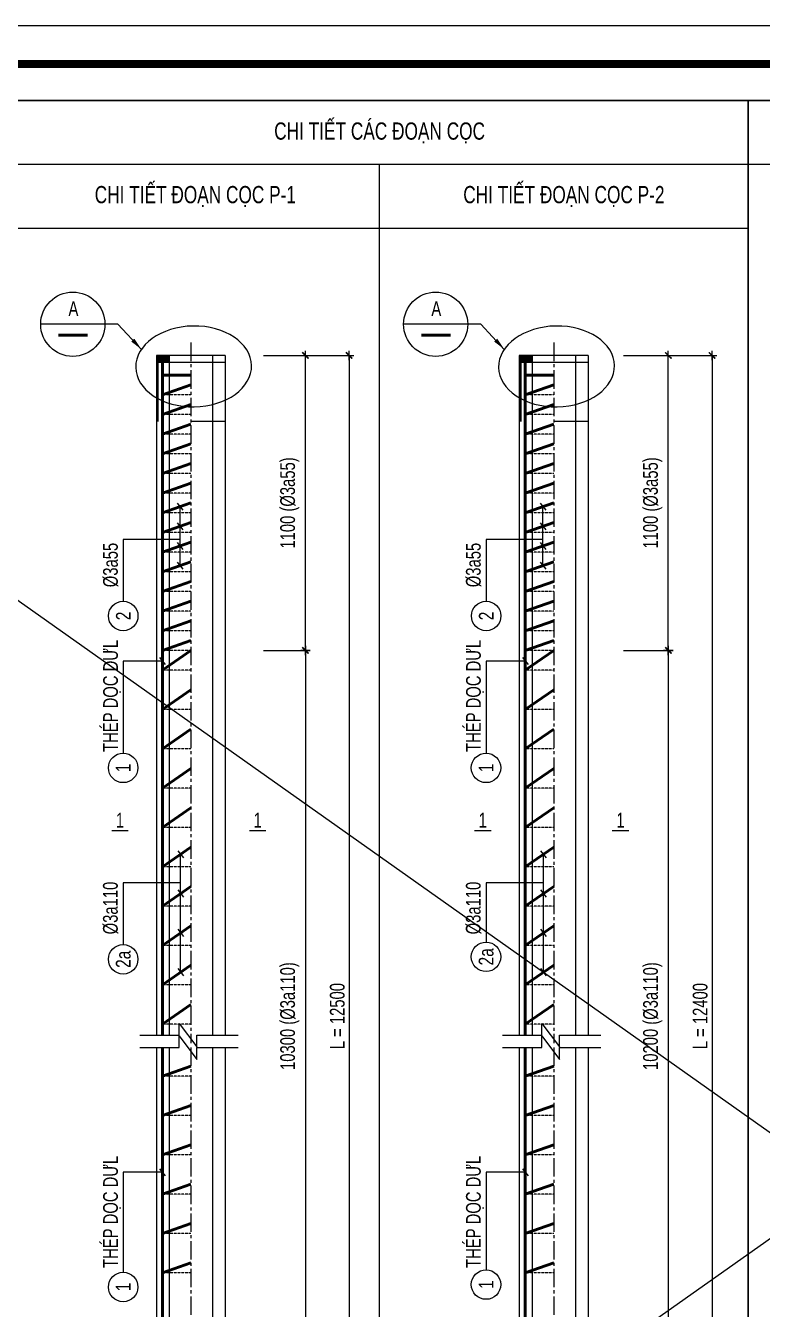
# Model space of a CAD drawing. Header units: millimetres. Extents: x -121190 to 167528, y -50070 to 22631.
# Drawn here: x -77221 to -62229, y -6849 to 19263 of the extents above; entities that cross this region are included whole.
import ezdxf
from ezdxf.enums import TextEntityAlignment as Align

# ---------------------------------------------------------------- set-up
doc = ezdxf.new("R2010")
doc.units = ezdxf.units.MM
doc.header["$MEASUREMENT"] = 0
doc.linetypes.add('CENTER2', pattern=[1.125, 0.75, -0.125, 0.125, -0.125])
doc.linetypes.add('HIDDEN', pattern=[0.375, 0.25, -0.125])
doc.layers.get('DEFPOINTS').update_dxf_attribs({"color": 87})
for name, color, linetype in [('02.DIM', 8, 'Continuous'), ('03.BORDER', 3, 'Continuous'), ('06.TEXT', 2, 'Continuous'), ('CDC.01.AXIS', 160, 'CENTER2')]:
    doc.layers.add(name, color=color, linetype=linetype)
for name, color, linetype, lineweight in [('CDC.04.HIDDEN', 8, 'HIDDEN', 15), ('CDC.05.STEEL', 4, 'Continuous', 50), ('CDC.10.HATCH', 251, 'Continuous', 9), ('CDC.11.NOTE', 8, 'Continuous', 18), ('CDC.14.STEELNUM', 3, 'Continuous', 18), ('KHUNGTEN', 7, 'Continuous', 20), ('Xref khung ten  A3 TKCS$0$A-KY HIEU', 34, 'Continuous', 20)]:
    doc.layers.add(name, color=color, linetype=linetype, lineweight=lineweight)
doc.styles.add('ARIAL', font='arial.ttf', dxfattribs={"width": 0.6})
doc.styles.add('SMTEXT', font='3t-unicode.shx', dxfattribs={"width": 0.75})
doc.dimstyles.new('X1(300)', dxfattribs={"dimtxt": 300, "dimasz": 0.8, "dimexe": 0, "dimexo": 0, "dimgap": 90, "dimtad": 1, "dimdec": 0, "dimzin": 13, "dimdsep": 46, "dimtxsty": 'SMTEXT', "dimblk1": 'CHEO', "dimblk2": 'CHEO', "dimsah": 1, "dimcen": 0, "dimclrd": 256, "dimclre": 256, "dimclrt": 2, "dimadec": 0, "dimazin": 0, "dimtfac": 1, "dimtdec": 0, "dimtix": 1, "dimtmove": 2, "dimatfit": 3, "dimldrblk": 'CHEO', "dimfxl": 1, "dimtolj": 1, "dimtzin": 13, "dimarcsym": 0})

# ---------------------------------------------------------------- blocks, each defined once
blk = doc.blocks.new('Xref khung ten  A3 TKCS')
at = {"layer": 'DEFPOINTS', "color": 125}
blk.add_lwpolyline([(-57730.37, -13938.76), (-57310.37, -13938.76), (-57310.37, -13641.76), (-57730.37, -13641.76)], close=True, dxfattribs=at)
at = {"layer": 'Xref khung ten  A3 TKCS$0$A-KY HIEU', "color": 0, "const_width": 1.02}
blk.add_lwpolyline([(-57716.02, -13933.85), (-57716.02, -13646.66), (-57315.38, -13646.66), (-57315.38, -13933.85)], close=True, dxfattribs=at)
blk = doc.blocks.new('CHEO')
at = {"layer": '02.DIM'}
for points in [[(-121, 0), (121, 0)], [(0, 121), (0, -121)]]:
    blk.add_lwpolyline(points, dxfattribs=at)
at = {"layer": '02.DIM', "const_width": 40}
blk.add_lwpolyline([(80, 80), (-80, -81)], dxfattribs=at)
blk = doc.blocks.new('*D169')
at = {"layer": '02.DIM', "lineweight": -2, "transparency": 16777216}
for p, q in [((-72383, 12554), (-70638, 12554)), ((-70638, 12553), (-70638, -14323)), ((-72383, -14324), (-70638, -14324))]:
    blk.add_line(p, q, dxfattribs=at)
at = {"layer": 'DEFPOINTS', "color": 0, "transparency": 16777216}
for p in [(-72383, 12554), (-72383, -14324), (-70638, -14324)]:
    blk.add_point(p, dxfattribs=at)
at = {"layer": '02.DIM', "lineweight": -2, "transparency": 16777216, "xscale": 0.8, "yscale": 0.8, "zscale": 0.8}
for p, rotation in [((-70638, 12554), 90), ((-70638, -14324), 270)]:
    blk.add_blockref('CHEO', p, dxfattribs=dict(at, rotation=rotation))
at = {"layer": '02.DIM', "color": 2, "transparency": 16777216, "insert": (-70878, -885), "char_height": 300, "attachment_point": 5, "rotation": 90, "style": 'SMTEXT'}
blk.add_mtext('\\A1;L = 12500', dxfattribs=at)
blk = doc.blocks.new('*D165')
at = {"layer": '02.DIM', "lineweight": -2, "transparency": 16777216}
for p, q in [((-72383, 12554), (-71527, 12554)), ((-71527, 6555), (-71527, 12553)), ((-72383, 6554), (-71527, 6554))]:
    blk.add_line(p, q, dxfattribs=at)
at = {"layer": 'DEFPOINTS', "color": 0, "transparency": 16777216}
for p in [(-72383, 12554), (-71527, 12554), (-72383, 6554)]:
    blk.add_point(p, dxfattribs=at)
at = {"layer": '02.DIM', "lineweight": -2, "transparency": 16777216, "xscale": 0.8, "yscale": 0.8, "zscale": 0.8}
for p, rotation in [((-71527, 12554), 90), ((-71527, 6554), 270)]:
    blk.add_blockref('CHEO', p, dxfattribs=dict(at, rotation=rotation))
at = {"layer": '02.DIM', "color": 2, "transparency": 16777216, "insert": (-71845, 9554), "char_height": 300, "attachment_point": 5, "rotation": 90, "style": 'SMTEXT'}
blk.add_mtext('\\A1;1100 (%%C3a55)', dxfattribs=at)
blk = doc.blocks.new('*D170')
at = {"layer": '02.DIM', "lineweight": -2, "transparency": 16777216}
for p, q in [((-72383, 6554), (-71527, 6554)), ((-71527, 6553), (-71527, -8323)), ((-72383, -8324), (-71527, -8324))]:
    blk.add_line(p, q, dxfattribs=at)
at = {"layer": 'DEFPOINTS', "color": 0, "transparency": 16777216}
for p in [(-72383, 6554), (-72383, -8324), (-71527, -8324)]:
    blk.add_point(p, dxfattribs=at)
at = {"layer": '02.DIM', "lineweight": -2, "transparency": 16777216, "xscale": 0.8, "yscale": 0.8, "zscale": 0.8}
for p, rotation in [((-71527, 6554), 90), ((-71527, -8324), 270)]:
    blk.add_blockref('CHEO', p, dxfattribs=dict(at, rotation=rotation))
at = {"layer": '02.DIM', "color": 2, "transparency": 16777216, "insert": (-71845, -885), "char_height": 300, "attachment_point": 5, "rotation": 90, "style": 'SMTEXT'}
blk.add_mtext('\\A1;10300 (%%C3a110)', dxfattribs=at)
blk = doc.blocks.new('*D167')
at = {"layer": '02.DIM', "lineweight": -2, "transparency": 16777216}
for p, q in [((-65057, 12554), (-64142, 12554)), ((-64142, 6555), (-64142, 12553)), ((-65057, 6554), (-64142, 6554))]:
    blk.add_line(p, q, dxfattribs=at)
at = {"layer": 'DEFPOINTS', "color": 0, "transparency": 16777216}
for p in [(-65057, 12554), (-64142, 12554), (-65057, 6554)]:
    blk.add_point(p, dxfattribs=at)
at = {"layer": '02.DIM', "lineweight": -2, "transparency": 16777216, "xscale": 0.8, "yscale": 0.8, "zscale": 0.8}
for p, rotation in [((-64142, 12554), 90), ((-64142, 6554), 270)]:
    blk.add_blockref('CHEO', p, dxfattribs=dict(at, rotation=rotation))
at = {"layer": '02.DIM', "color": 2, "transparency": 16777216, "insert": (-64460, 9554), "char_height": 300, "attachment_point": 5, "rotation": 90, "style": 'SMTEXT'}
blk.add_mtext('\\A1;1100 (%%C3a55)', dxfattribs=at)
blk = doc.blocks.new('*D171')
at = {"layer": '02.DIM', "lineweight": -2, "transparency": 16777216}
for p, q in [((-64998, 12554), (-63253, 12554)), ((-63253, 12553), (-63253, -14323)), ((-64998, -14324), (-63253, -14324))]:
    blk.add_line(p, q, dxfattribs=at)
at = {"layer": 'DEFPOINTS', "color": 0, "transparency": 16777216}
for p in [(-64998, 12554), (-64998, -14324), (-63253, -14324)]:
    blk.add_point(p, dxfattribs=at)
at = {"layer": '02.DIM', "lineweight": -2, "transparency": 16777216, "xscale": 0.8, "yscale": 0.8, "zscale": 0.8}
for p, rotation in [((-63253, 12554), 90), ((-63253, -14324), 270)]:
    blk.add_blockref('CHEO', p, dxfattribs=dict(at, rotation=rotation))
at = {"layer": '02.DIM', "color": 2, "transparency": 16777216, "insert": (-63493, -885), "char_height": 300, "attachment_point": 5, "rotation": 90, "style": 'SMTEXT'}
blk.add_mtext('\\A1;L = 12400', dxfattribs=at)
blk = doc.blocks.new('*D172')
at = {"layer": '02.DIM', "lineweight": -2, "transparency": 16777216}
for p, q in [((-64998, 6554), (-64142, 6554)), ((-64142, 6553), (-64142, -8323)), ((-64998, -8324), (-64142, -8324))]:
    blk.add_line(p, q, dxfattribs=at)
at = {"layer": 'DEFPOINTS', "color": 0, "transparency": 16777216}
for p in [(-64998, 6554), (-64998, -8324), (-64142, -8324)]:
    blk.add_point(p, dxfattribs=at)
at = {"layer": '02.DIM', "lineweight": -2, "transparency": 16777216, "xscale": 0.8, "yscale": 0.8, "zscale": 0.8}
for p, rotation in [((-64142, 6554), 90), ((-64142, -8324), 270)]:
    blk.add_blockref('CHEO', p, dxfattribs=dict(at, rotation=rotation))
at = {"layer": '02.DIM', "color": 2, "transparency": 16777216, "insert": (-64460, -885), "char_height": 300, "attachment_point": 5, "rotation": 90, "style": 'SMTEXT'}
blk.add_mtext('\\A1;10200 (%%C3a110)', dxfattribs=at)

msp = doc.modelspace()

# ---------------------------------------------------------------- hatches: boundary and pattern name
at = {"layer": 'CDC.10.HATCH'}
for points in [[(-74299.4, 12553.8), (-74559.4, 12553.8), (-74559.4, 12409.8), (-74299.4, 12409.8)], [(-66914.2, 12553.8), (-67174.2, 12553.8), (-67174.2, 12409.8), (-66914.2, 12409.8)]]:
    msp.add_hatch(color=256, dxfattribs=at).paths.add_polyline_path(points)

# ---------------------------------------------------------------- linework, layer by layer
at = {"layer": '03.BORDER'}
for p, q in [((-77517.7, 16444.3), (-62517.7, 16444.3)), ((-70017.7, -17601.9), (-70017.7, 16444.3)), ((-62517.7, -17601.9), (-62517.7, 16444.3)), ((-75608.7, 13189.5), (-76915.3, 13189.5)), ((-68223.6, 13189.5), (-69530.1, 13189.5)), ((-74559.4, 12553.8), (-74559.4, -1272.4)), ((-73159.4, 12553.8), (-74559.4, 12553.8)), ((-74299.4, 12553.8), (-74299.4, -1272.4)), ((-73419.4, 12553.8), (-73419.4, -1272.4)), ((-73159.4, 12553.8), (-73159.4, -1272.4)), ((-67174.2, 12553.8), (-67174.2, -1272.4)), ((-65774.2, 12553.8), (-67174.2, 12553.8)), ((-66914.2, 12553.8), (-66914.2, -1272.4)), ((-66034.2, 12553.8), (-66034.2, -1272.4)), ((-65774.2, 12553.8), (-65774.2, -1272.4)), ((-73159.4, 12409.8), (-74559.4, 12409.8)), ((-65774.2, 12409.8), (-67174.2, 12409.8)), ((-73159.4, 11209.8), (-73859.4, 11209.8)), ((-65774.2, 11209.8), (-66474.2, 11209.8)), ((-74559.4, -1525.4), (-74559.4, -14324.1)), ((-74299.4, -1525.4), (-74299.4, -14324.1)), ((-73419.4, -1525.4), (-73419.4, -14324.1)), ((-73159.4, -1525.4), (-73159.4, -14324.1)), ((-67174.2, -1525.4), (-67174.2, -14324.1)), ((-66914.2, -1525.4), (-66914.2, -14324.1)), ((-66034.2, -1525.4), (-66034.2, -14324.1)), ((-65774.2, -1525.4), (-65774.2, -14324.1))]:
    msp.add_line(p, q, dxfattribs=at)
at = {"layer": '03.BORDER', "elevation": 0}
msp.add_lwpolyline([(-77517.7, 17743.2), (-62517.7, 17743.2), (-62517.7, -17601.9), (-77517.7, -17601.9)], close=True, dxfattribs=at)
at = {"layer": '03.BORDER'}
for points in [[(-77517.7, 15145.4), (-62517.7, 15145.4), (-62517.7, 17743.2), (-77517.7, 17743.2)], [(-62517.7, 17743.2), (-38833.4, 17743.2), (-38833.4, -17601.9), (-62517.7, -17601.9)], [(-62517.7, 16444.3), (-38833.4, 16444.3), (-38833.4, 17743.2), (-62517.7, 17743.2)]]:
    msp.add_lwpolyline(points, close=True, dxfattribs=at)
at = {"layer": '03.BORDER', "const_width": 61.7}
msp.add_lwpolyline([(-76556.2, 12968.1), (-75959.6, 12968.1)], dxfattribs=at)
at = {"layer": '03.BORDER', "const_width": 61.7, "elevation": 0}
msp.add_lwpolyline([(-69171, 12968.1), (-68574.4, 12968.1)], dxfattribs=at)
at = {"layer": '03.BORDER'}
for centre in [(-76262, 13189.5), (-68876.8, 13189.5)]:
    msp.add_circle(centre, 653.3, dxfattribs=at)
at = {"layer": 'CDC.01.AXIS', "ltscale": 500}
for p, q in [((-73859.4, 12816.2), (-73859.4, -1432.4)), ((-66474.2, 12816.2), (-66474.2, -1432.4)), ((-73859.4, -1525.4), (-73859.4, -15250.7)), ((-66474.2, -1525.4), (-66474.2, -15250.7))]:
    msp.add_line(p, q, dxfattribs=at)
at = {"layer": 'CDC.04.HIDDEN'}
for p, q in [((-73859.4, 11753.8), (-74439.4, 11753.8)), ((-66474.2, 11753.8), (-67054.2, 11753.8)), ((-73859.4, 11353.8), (-74439.4, 11353.8)), ((-66474.2, 11353.8), (-67054.2, 11353.8)), ((-73859.4, 10953.8), (-74439.4, 10953.8)), ((-66474.2, 10953.8), (-67054.2, 10953.8)), ((-73859.4, 10553.8), (-74439.4, 10553.8)), ((-66474.2, 10553.8), (-67054.2, 10553.8)), ((-73859.4, 10153.8), (-74439.4, 10153.8)), ((-66474.2, 10153.8), (-67054.2, 10153.8)), ((-73859.4, 9753.8), (-74439.4, 9753.8)), ((-66474.2, 9753.8), (-67054.2, 9753.8)), ((-73859.4, 9353.8), (-74439.4, 9353.8)), ((-66474.2, 9353.8), (-67054.2, 9353.8)), ((-73859.4, 8953.8), (-74439.4, 8953.8)), ((-66474.2, 8953.8), (-67054.2, 8953.8)), ((-73859.4, 8553.8), (-74439.4, 8553.8)), ((-66474.2, 8553.8), (-67054.2, 8553.8)), ((-73859.4, 8153.8), (-74439.4, 8153.8)), ((-66474.2, 8153.8), (-67054.2, 8153.8)), ((-73859.4, 7753.8), (-74439.4, 7753.8)), ((-66474.2, 7753.8), (-67054.2, 7753.8)), ((-73859.4, 7353.8), (-74439.4, 7353.8)), ((-66474.2, 7353.8), (-67054.2, 7353.8)), ((-73859.4, 6953.8), (-74439.4, 6953.8)), ((-66474.2, 6953.8), (-67054.2, 6953.8)), ((-73859.4, 6553.8), (-74439.4, 6553.8)), ((-66474.2, 6553.8), (-67054.2, 6553.8)), ((-73859.4, 6153.8), (-74439.4, 6153.8)), ((-66474.2, 6153.8), (-67054.2, 6153.8)), ((-73859.4, 5353.8), (-74439.4, 5353.8)), ((-66474.2, 5353.8), (-67054.2, 5353.8)), ((-73859.4, 4553.8), (-74439.4, 4553.8)), ((-66474.2, 4553.8), (-67054.2, 4553.8)), ((-73859.4, 3753.8), (-74439.4, 3753.8)), ((-66474.2, 3753.8), (-67054.2, 3753.8)), ((-73859.4, 2953.8), (-74439.4, 2953.8)), ((-66474.2, 2953.8), (-67054.2, 2953.8)), ((-73859.4, 2153.8), (-74439.4, 2153.8)), ((-66474.2, 2153.8), (-67054.2, 2153.8)), ((-73859.4, 1353.8), (-74439.4, 1353.8)), ((-66474.2, 1353.8), (-67054.2, 1353.8)), ((-73859.4, 553.8), (-74439.4, 553.8)), ((-66474.2, 553.8), (-67054.2, 553.8)), ((-73859.4, -246.2), (-74439.4, -246.2)), ((-66474.2, -246.2), (-67054.2, -246.2)), ((-73859.4, -1046.2), (-74439.4, -1046.2)), ((-66474.2, -1046.2), (-67054.2, -1046.2)), ((-73859.4, -2105.5), (-74439.4, -2105.5)), ((-66474.2, -2105.5), (-67054.2, -2105.5)), ((-73859.4, -2905.5), (-74439.4, -2905.5)), ((-66474.2, -2905.5), (-67054.2, -2905.5)), ((-73859.4, -3705.5), (-74439.4, -3705.5)), ((-66474.2, -3705.5), (-67054.2, -3705.5)), ((-73859.4, -4505.5), (-74439.4, -4505.5)), ((-66474.2, -4505.5), (-67054.2, -4505.5)), ((-73859.4, -5305.5), (-74439.4, -5305.5)), ((-66474.2, -5305.5), (-67054.2, -5305.5)), ((-73859.4, -6105.5), (-74439.4, -6105.5)), ((-66474.2, -6105.5), (-67054.2, -6105.5))]:
    msp.add_line(p, q, dxfattribs=at)
at = {"layer": 'CDC.05.STEEL'}
for p, q in [((-74439.4, 12409.8), (-74439.4, -1272.4)), ((-67054.2, 12409.8), (-67054.2, -1272.4)), ((-73859.4, 12153.8), (-74439.4, 12153.8)), ((-66474.2, 12153.8), (-67054.2, 12153.8)), ((-74439.4, 11753.8), (-73859.4, 11953.8)), ((-67054.2, 11753.8), (-66474.2, 11953.8)), ((-74439.4, 11353.8), (-73859.4, 11553.8)), ((-67054.2, 11353.8), (-66474.2, 11553.8)), ((-74439.4, 10953.8), (-73859.4, 11153.8)), ((-67054.2, 10953.8), (-66474.2, 11153.8)), ((-74439.4, 10553.8), (-73859.4, 10753.8)), ((-67054.2, 10553.8), (-66474.2, 10753.8)), ((-74439.4, 10153.8), (-73859.4, 10353.8)), ((-67054.2, 10153.8), (-66474.2, 10353.8)), ((-74439.4, 9753.8), (-73859.4, 9953.8)), ((-67054.2, 9753.8), (-66474.2, 9953.8)), ((-74439.4, 9353.8), (-73859.4, 9553.8)), ((-67054.2, 9353.8), (-66474.2, 9553.8)), ((-74439.4, 8953.8), (-73859.4, 9153.8)), ((-67054.2, 8953.8), (-66474.2, 9153.8)), ((-74439.4, 8553.8), (-73859.4, 8753.8)), ((-67054.2, 8553.8), (-66474.2, 8753.8)), ((-74439.4, 8153.8), (-73859.4, 8353.8)), ((-67054.2, 8153.8), (-66474.2, 8353.8)), ((-74439.4, 7753.8), (-73859.4, 7953.8)), ((-67054.2, 7753.8), (-66474.2, 7953.8)), ((-74439.4, 7353.8), (-73859.4, 7553.8)), ((-67054.2, 7353.8), (-66474.2, 7553.8)), ((-74439.4, 6953.8), (-73859.4, 7153.8)), ((-67054.2, 6953.8), (-66474.2, 7153.8)), ((-74439.4, 6553.8), (-73859.4, 6753.8)), ((-74439.4, 6153.8), (-73859.4, 6553.8)), ((-67054.2, 6553.8), (-66474.2, 6753.8)), ((-67054.2, 6153.8), (-66474.2, 6553.8)), ((-74439.4, 5353.8), (-73859.4, 5753.8)), ((-67054.2, 5353.8), (-66474.2, 5753.8)), ((-74439.4, 4553.8), (-73859.4, 4953.8)), ((-67054.2, 4553.8), (-66474.2, 4953.8)), ((-74439.4, 3753.8), (-73859.4, 4153.8)), ((-67054.2, 3753.8), (-66474.2, 4153.8)), ((-74439.4, 2953.8), (-73859.4, 3353.8)), ((-67054.2, 2953.8), (-66474.2, 3353.8)), ((-74439.4, 2153.8), (-73859.4, 2553.8)), ((-67054.2, 2153.8), (-66474.2, 2553.8)), ((-74439.4, 1353.8), (-73859.4, 1753.8)), ((-67054.2, 1353.8), (-66474.2, 1753.8)), ((-74439.4, 553.8), (-73859.4, 953.8)), ((-67054.2, 553.8), (-66474.2, 953.8)), ((-74439.4, -246.2), (-73859.4, 153.8)), ((-67054.2, -246.2), (-66474.2, 153.8)), ((-74439.4, -1046.2), (-73859.4, -646.2)), ((-67054.2, -1046.2), (-66474.2, -646.2)), ((-74439.4, -1525.4), (-74439.4, -14180.1)), ((-67054.2, -1525.4), (-67054.2, -14180.1)), ((-74439.4, -2105.5), (-73859.4, -1905.5)), ((-67054.2, -2105.5), (-66474.2, -1905.5)), ((-74439.4, -2905.5), (-73859.4, -2705.5)), ((-67054.2, -2905.5), (-66474.2, -2705.5)), ((-74439.4, -3705.5), (-73859.4, -3505.5)), ((-67054.2, -3705.5), (-66474.2, -3505.5)), ((-74439.4, -4505.5), (-73859.4, -4305.5)), ((-67054.2, -4505.5), (-66474.2, -4305.5)), ((-74439.4, -5305.5), (-73859.4, -5105.5)), ((-67054.2, -5305.5), (-66474.2, -5105.5)), ((-74439.4, -6105.5), (-73859.4, -5905.5)), ((-67054.2, -6105.5), (-66474.2, -5905.5))]:
    msp.add_line(p, q, dxfattribs=at)
at = {"layer": 'CDC.11.NOTE', "extrusion": (0, 0, -1)}
for p, q in [((-75342.6, 13189.5), (-75608.7, 13189.5)), ((-74865.1, 12678.2), (-75342.6, 13189.5)), ((-67957.4, 13189.5), (-68223.6, 13189.5)), ((-67479.9, 12678.2), (-67957.4, 13189.5))]:
    msp.add_line(p, q, dxfattribs=at)
at = {"layer": 'CDC.11.NOTE'}
for p, q in [((-74078.3, 8280.8), (-74078.2, 9480.8)), ((-66693.1, 8278.3), (-66693, 9480.8)), ((-74439.4, 6337.9), (-75236.3, 6338.1)), ((-75236.3, 6338.1), (-75236.3, 4464.3)), ((-67054.2, 6337.9), (-67851.1, 6338.1)), ((-67851.1, 6338.1), (-67851.1, 4464.3)), ((-74069.5, 8.8), (-74069.4, 2408.9)), ((-66684.3, 8.8), (-66684.2, 2408.9))]:
    msp.add_line(p, q, dxfattribs=at)
at = {"layer": 'CDC.11.NOTE', "color": 4, "const_width": 48}
msp.add_lwpolyline([(-74535.4, 12409.8), (-74535.4, 11209.8)], dxfattribs=at)
at = {"layer": 'CDC.11.NOTE', "color": 4, "const_width": 48, "elevation": 0}
msp.add_lwpolyline([(-67150.2, 12409.8), (-67150.2, 11209.8)], dxfattribs=at)
at = {"layer": 'CDC.11.NOTE'}
for points in [[(-74136.2, 9549.9), (-74020.2, 9406.7)], [(-74136.2, 9149.9), (-74020.3, 9006.7)], [(-74078.2, 8812.4), (-75235.1, 8812.4), (-75235.1, 7555)], [(-74136.2, 8749.9), (-74020.3, 8606.7)], [(-74136.2, 8352.6), (-74020.3, 8209.4)], [(-74497.3, 6409.7), (-74381.4, 6266.5)], [(-74127.3, 2480.7), (-74011.4, 2337.5)], [(-74069.4, 1828.4), (-75236.3, 1828.4), (-75236.3, 571)], [(-74127.3, 1680.7), (-74011.4, 1537.5)], [(-74127.4, 880.6), (-74011.5, 737.4)], [(-74127.4, 80.6), (-74011.5, -62.6)], [(-74899.4, -1272.4), (-74099.4, -1272.4), (-74099.4, -1032.4), (-73739.4, -1512.4), (-73739.4, -1272.4), (-72899.4, -1272.4)], [(-74899.4, -1525.4), (-74099.4, -1525.4), (-74099.4, -1285.4), (-73739.4, -1765.4), (-73739.4, -1525.4), (-72899.4, -1525.4)], [(-74439.4, -4062.1), (-75236.3, -4062), (-75236.3, -6096)], [(-74497.3, -3990.4), (-74381.4, -4133.6)]]:
    msp.add_lwpolyline(points, dxfattribs=at)
at = {"layer": 'CDC.11.NOTE', "elevation": 0}
for points in [[(-66751, 9549.9), (-66635.1, 9406.7)], [(-66751, 9149.9), (-66635.1, 9006.7)], [(-66693, 8812.4), (-67849.9, 8812.4), (-67849.9, 7555)], [(-66751, 8749.9), (-66635.1, 8606.7)], [(-66751, 8349.9), (-66635.1, 8206.7)], [(-67112.1, 6409.7), (-66996.2, 6266.5)], [(-66742.1, 2480.7), (-66626.2, 2337.5)], [(-66684.2, 1828.4), (-67851.1, 1828.4), (-67851.1, 621)], [(-66742.2, 1680.7), (-66626.2, 1537.5)], [(-66742.2, 880.6), (-66626.3, 737.4)], [(-66742.2, 80.6), (-66626.3, -62.6)], [(-67514.2, -1272.4), (-66714.2, -1272.4), (-66714.2, -1032.4), (-66354.2, -1512.4), (-66354.2, -1272.4), (-65514.2, -1272.4)], [(-67514.2, -1525.4), (-66714.2, -1525.4), (-66714.2, -1285.4), (-66354.2, -1765.4), (-66354.2, -1525.4), (-65514.2, -1525.4)], [(-67054.2, -4062.1), (-67851.1, -4062), (-67851.1, -6046)], [(-67112.1, -3990.4), (-66996.2, -4133.6)]]:
    msp.add_lwpolyline(points, dxfattribs=at)
at = {"layer": 'CDC.11.NOTE', "extrusion": (0, 0, -1)}
for centre in [(-73802.1, 12331.1), (-66416.9, 12331.1)]:
    msp.add_ellipse(centre, major_axis=(-1179.3, -19.5), ratio=0.6972205, dxfattribs=at)
for points in [[(75009.3, 12895.4), (74865.1, 12678.2), (75071.9, 12836.9)], [(67624.1, 12895.4), (67479.9, 12678.2), (67686.7, 12836.9)]]:
    msp.add_solid(points, dxfattribs=at)
at = {"layer": 'CDC.14.STEELNUM', "linetype": 'ByBlock'}
for centre in [(-75235.1, 7255), (-67849.9, 7255), (-75236.3, 4164.3), (-67851.1, 4164.3), (-75236.3, 271), (-67851.1, 321), (-75236.3, -6396), (-67851.1, -6346)]:
    msp.add_circle(centre, 300, dxfattribs=at)
at = {"layer": 'DEFPOINTS', "color": 6}
for p, q in [((-93914.9, 19262.8), (-27188.8, -27922.1)), ((-93914.9, -27922.1), (-27188.8, 19262.8))]:
    msp.add_line(p, q, dxfattribs=at)

# ---------------------------------------------------------------- block references
at = {"layer": 'KHUNGTEN', "xscale": 158.87156525576, "yscale": 158.87156525576, "zscale": 158.87156525576}
msp.add_blockref('Xref khung ten  A3 TKCS', (9077798.9, 2186550), dxfattribs=at)

# ---------------------------------------------------------------- texts
at = {"layer": '06.TEXT', "style": 'SMTEXT', "width": 0.75}
for s, height, p in [('CHI TIẾT CÁC ĐOẠN CỌC', 350, (-70017.7, 17133.5)), ('CHI TIẾT ĐOẠN CỌC P-1', 350, (-73767.7, 15840.6)), ('CHI TIẾT ĐOẠN CỌC P-2', 350, (-66267.7, 15840.6)), ('A', 300, (-76249, 13507.6)), ('A', 300, (-68863.8, 13507.6))]:
    msp.add_text(s, height=height, dxfattribs=at).set_placement(p, align=Align.MIDDLE)
for s, p in [('%%C3a55', (-75345.9, 7839.7)), ('%%C3a55', (-67960.8, 7839.7)), ('THÉP DỌC DƯL', (-75343.6, 4489.5)), ('THÉP DỌC DƯL', (-67958.4, 4489.5)), ('%%C3a110', (-75347.1, 778.3)), ('%%C3a110', (-67961.9, 778.3)), ('THÉP DỌC DƯL', (-75344.7, -6006.8)), ('THÉP DỌC DƯL', (-67959.5, -6006.8))]:
    msp.add_text(s, height=300, rotation=90, dxfattribs=at).set_placement(p)
at = {"layer": '06.TEXT', "linetype": 'ByBlock', "style": 'SMTEXT', "width": 0.75}
for p in [(-75303, 3101.8), (-72500.1, 3101.8), (-67917.8, 3101.8), (-65114.9, 3101.8)]:
    msp.add_text('%%U 1 ', height=300, dxfattribs=at).set_placement(p, align=Align.MIDDLE)
at = {"layer": 'CDC.14.STEELNUM', "linetype": 'ByBlock', "style": 'ARIAL', "width": 0.75}
for s, p in [('2', (-75235.1, 7255)), ('2', (-67849.9, 7255)), ('1', (-75236.3, 4164.3)), ('1', (-67851.1, 4164.3)), ('2a', (-75236.3, 271)), ('2a', (-67851.1, 321)), ('1', (-75236.3, -6396)), ('1', (-67851.1, -6346))]:
    msp.add_text(s, height=300, rotation=90, dxfattribs=at).set_placement(p, align=Align.MIDDLE)

# ---------------------------------------------------------------- dimensions: what is measured, and where the dimension line sits
at = {"layer": '02.DIM'}
for base, p1, p2, text, picture, middle in [((-70638.3, -14324.1), (-72383.3, 12553.8), (-72383.3, -14324.1), 'L = 12500', '*D169', (-70878.3, -885.2)), ((-71526.9, 12553.8), (-72383.3, 6553.8), (-72383.3, 12553.8), '1100 (%%C3a55)', '*D165', (-71845.5, 9553.8)), ((-64141.7, 12553.8), (-65057.2, 6553.8), (-65057.2, 12553.8), '1100 (%%C3a55)', '*D167', (-64460.3, 9553.8)), ((-63253.1, -14324.1), (-64998.1, 12553.8), (-64998.1, -14324.1), 'L = 12400', '*D171', (-63493.1, -885.2)), ((-71526.9, -8324.1), (-72383.3, 6553.8), (-72383.3, -8324.1), '10300 (%%C3a110)', '*D170', (-71845.5, -885.2)), ((-64141.7, -8324.1), (-64998.1, 6553.8), (-64998.1, -8324.1), '10200 (%%C3a110)', '*D172', (-64460.3, -885.2))]:
    dim = msp.add_linear_dim(base=base, p1=p1, p2=p2, angle=270, text=text, dimstyle='X1(300)', dxfattribs=at)
    dim.commit()
    dim.dimension.update_dxf_attribs({"geometry": picture, "text_midpoint": middle})

doc.saveas('drawing.dxf')
